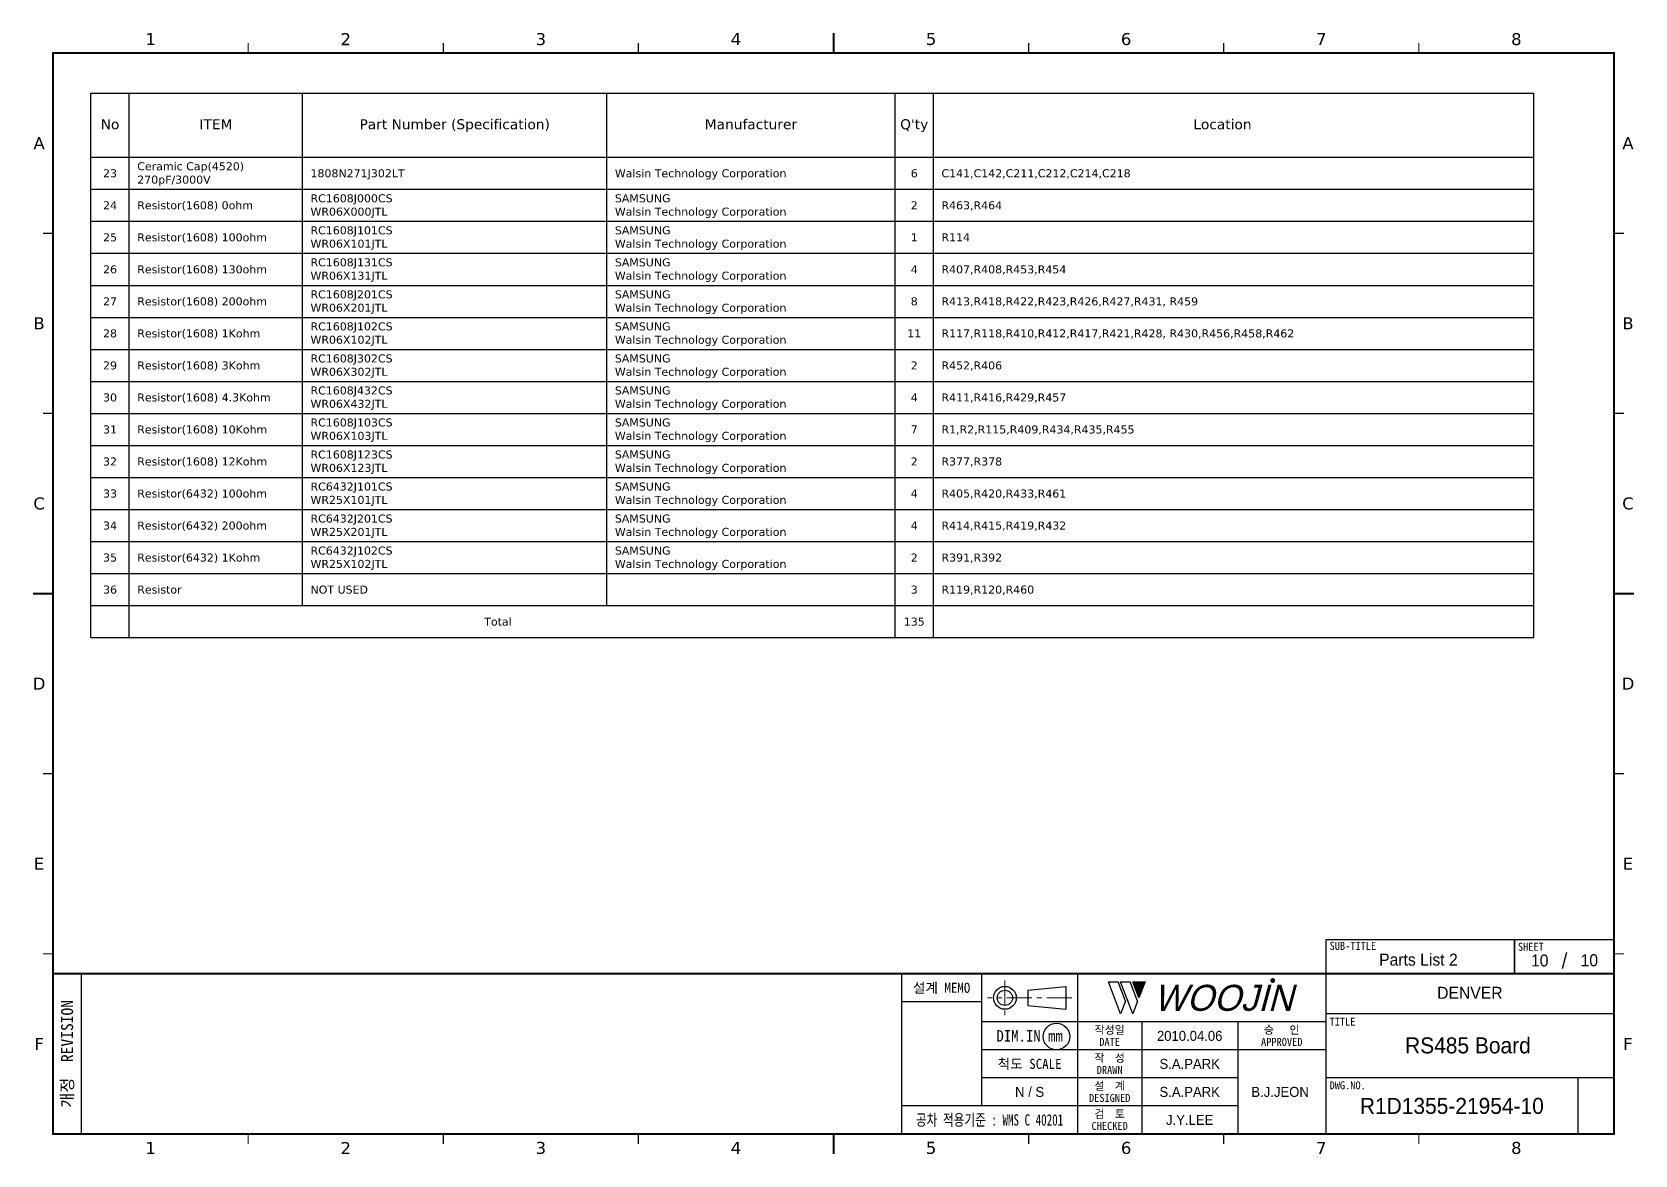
# Model space of a CAD drawing. Extents: x -695 to 953, y -753 to 181.
# Drawn here: x 24.3 to 424.8, y -753.5 to -473 of the extents above; entities that cross this region are included whole.
import ezdxf
from ezdxf.enums import TextEntityAlignment as Align

# ---------------------------------------------------------------- set-up
doc = ezdxf.new("R2010")
doc.units = 0
doc.header["$LTSCALE"] = 5
doc.header["$MEASUREMENT"] = 0
doc.linetypes.add('CENTER', pattern=[2, 1.25, -0.25, 0.25, -0.25])
doc.layers.get('0').update_dxf_attribs({"linetype": 'CONTINUOUS', "lineweight": 25})
doc.layers.add('2', color=2, linetype='CENTER', lineweight=13)
doc.layers.add('4', color=4, linetype='CONTINUOUS', lineweight=18)
for name, color, linetype in [('SHEET', 3, 'CONTINUOUS'), ('문자', 4, 'CONTINUOUS'), ('테두리', 3, 'CONTINUOUS')]:
    doc.layers.add(name, color=color, linetype=linetype)
doc.styles.add('MARK', font='ARLRDBD.TTF')
doc.styles.get("Standard").update_dxf_attribs({"font": 'verdana.ttf'})
doc.styles.add('굴림', font='')
doc.styles.add('굴림체', font='')
doc.styles.get('굴림').set_extended_font_data('Gulim')
doc.styles.get('굴림체').set_extended_font_data('GulimChe')

# ---------------------------------------------------------------- blocks, each defined once
blk = doc.blocks.new('B')
at = {"layer": '문자'}
blk.add_hatch(color=256, dxfattribs=at).paths.add_polyline_path([(13.79, 10), (15.31, 6), (16.84, 10)])
at = {"color": 4, "const_width": 0.6}
blk.add_lwpolyline([(48.46, 10.32, 1), (49.06, 10.32, 1)], format="xyb", close=True, dxfattribs=at)
at = {"layer": '문자'}
for p, q in [((10.73, 2), (7.68, 10)), ((7.68, 10), (10.09, 10)), ((11.94, 5.16), (10.09, 10)), ((10.73, 10), (13.15, 10)), ((13.79, 2), (10.73, 10)), ((14.99, 5.16), (13.15, 10)), ((13.79, 10), (16.84, 10)), ((15.31, 6), (13.79, 10)), ((16.84, 10), (15.31, 6)), ((11.94, 5.16), (10.73, 2)), ((14.99, 5.16), (13.79, 2))]:
    blk.add_line(p, q, dxfattribs=at)
at = {"layer": '문자', "style": 'MARK', "oblique": 15}
blk.add_text('WOOJIN', height=6.5, dxfattribs=at).set_placement((36.4, 6), align=Align.MIDDLE_CENTER)
blk = doc.blocks.new('C')
blk.add_line((15, 285), (15, 285))
at = {"layer": '2'}
for p, q in [((252.83, 53.35), (252.83, 44.65)), ((269.53, 49), (248.48, 49))]:
    blk.add_line(p, q, dxfattribs=at)
at = {"layer": 'SHEET'}
for p, q in [((393.14, 60.3), (392.07, 56.28)), ((22, 55), (22, 15)), ((227, 55), (227, 15)), ((247, 55), (247, 22)), ((271, 55), (271, 15)), ((271, 55), (271, 15)), ((333, 55), (333, 15)), ((247, 48), (227, 48)), ((405, 45), (333, 45)), ((333, 43), (247, 43)), ((287, 43), (287, 15)), ((311, 43), (311, 15)), ((333, 36), (247, 36)), ((311, 29), (247, 29)), ((405, 29), (333, 29)), ((396, 29), (396, 15)), ((311, 22), (227, 22))]:
    blk.add_line(p, q, dxfattribs=at)
at = {"layer": 'SHEET', "color": 4}
for p, q in [((258.53, 50.9), (268.03, 51.85)), ((258.53, 50.9), (258.53, 47.1)), ((268.03, 51.85), (268.03, 46.15)), ((258.53, 47.1), (268.03, 46.15))]:
    blk.add_line(p, q, dxfattribs=at)
at = {"layer": 'SHEET'}
for points in [[(333, 55), (380.19, 55), (380.19, 63.49), (333, 63.49)], [(380.19, 55), (405, 55), (405, 63.49), (380.19, 63.49)]]:
    blk.add_lwpolyline(points, close=True, dxfattribs=at)
at = {"layer": 'SHEET', "color": 4}
for radius in [2.85, 1.9]:
    blk.add_circle((252.83, 49), radius, dxfattribs=at)
at = {"layer": 'SHEET'}
blk.add_circle((265.7, 39.32), 3.32, dxfattribs=at)
at = {"layer": '테두리'}
blk.add_line((405, 285), (405, 15), dxfattribs=at)
for points, const_width in [([(210, 290), (210, 285)], 0.5), ([(15, 285), (15, 15), (405, 15), (405, 285), (15, 285)], 0.5), ([(63.75, 287.5), (63.75, 285)], 0.3), ([(112.5, 287.5), (112.5, 285)], 0.3), ([(161.25, 287.5), (161.25, 285)], 0.3), ([(258.75, 287.5), (258.75, 285)], 0.3), ([(307.5, 287.5), (307.5, 285)], 0.3), ([(356.25, 287.5), (356.25, 285)], 0.3), ([(12.5, 240), (15, 240)], 0.3), ([(407.5, 240), (405, 240)], 0.3), ([(12.5, 195), (15, 195)], 0.3), ([(407.5, 195), (405, 195)], 0.3), ([(10, 150), (15, 150)], 0.5), ([(410, 150), (405, 150)], 0.5), ([(12.5, 105), (15, 105)], 0.3), ([(407.5, 105), (405, 105)], 0.3), ([(12.5, 60), (15, 60)], 0.3), ([(407.5, 60), (405, 60)], 0.3), ([(15, 55), (405, 55)], 0.5), ([(63.75, 12.5), (63.75, 15)], 0.3), ([(112.5, 12.5), (112.5, 15)], 0.3), ([(161.25, 12.5), (161.25, 15)], 0.3), ([(210, 10), (210, 15)], 0.5), ([(258.75, 12.5), (258.75, 15)], 0.3), ([(307.5, 12.5), (307.5, 15)], 0.3), ([(356.25, 12.5), (356.25, 15)], 0.3)]:
    blk.add_lwpolyline(points, dxfattribs=dict(at, const_width=const_width))
blk.add_blockref('B', (271, 43))
at = {"layer": '문자'}
for s, p in [('1', (39.38, 288.5)), ('2', (88.12, 288.5)), ('3', (136.88, 288.5)), ('4', (185.62, 288.5)), ('5', (234.38, 288.5)), ('6', (283.12, 288.5)), ('7', (331.88, 288.5)), ('8', (380.62, 288.5)), ('A', (11.5, 262.5)), ('A', (408.5, 262.5)), ('B', (11.5, 217.5)), ('B', (408.5, 217.5)), ('C', (11.5, 172.5)), ('C', (408.5, 172.5)), ('D', (11.5, 127.5)), ('D', (408.5, 127.5)), ('E', (11.5, 82.5)), ('E', (408.5, 82.5)), ('F', (11.5, 37.5)), ('F', (408.5, 37.5)), ('1', (39.38, 11.5)), ('2', (88.12, 11.5)), ('3', (136.88, 11.5)), ('4', (185.62, 11.5)), ('5', (234.38, 11.5)), ('6', (283.12, 11.5)), ('7', (331.88, 11.5)), ('8', (380.62, 11.5))]:
    blk.add_text(s, height=3, dxfattribs=at).set_placement(p, align=Align.MIDDLE)
at = {"layer": '문자', "style": '굴림체'}
for s, height, p in [('SUB-TITLE', 2, (339.77, 61.98)), ('SHEET', 2, (384.24, 61.74)), ('설계 MEMO', 2.5, (237, 51.5)), ('DIM.IN mm', 2.85, (259, 39.5)), ('작성일', 2, (279, 41)), ('승   인', 2, (322, 41)), ('DATE', 2, (279, 38)), ('APPROVED', 2, (322, 38)), ('척도 SCALE', 2.5, (259, 32.5)), ('작  성', 2, (279, 34)), ('설  계', 2, (279, 27)), ('DRAWN', 2, (279, 31)), ('DESIGNED', 2, (279, 24)), ('검  토', 2, (279, 20)), ('CHECKED', 2, (279, 17))]:
    blk.add_text(s, height=height, dxfattribs=at).set_placement(p, align=Align.MIDDLE_CENTER)
blk.add_text('개정  REVISION', height=3, rotation=90, dxfattribs=at).set_placement((18.5, 35), align=Align.MIDDLE_CENTER)
for s, p in [('TITLE', (333.95, 42.05)), ('DWG.NO.', (333.95, 26.15))]:
    blk.add_text(s, height=2, dxfattribs=at).set_placement(p)
at = {"layer": '문자', "style": '굴림체', "width": 0.75}
blk.add_text('공차 적용기준 : WMS C 40201', height=2.85, dxfattribs=at).set_placement((249, 18.5), align=Align.MIDDLE_CENTER)

msp = doc.modelspace()

# ---------------------------------------------------------------- linework, layer by layer
for p, q in [((39, -488.27), (399.54, -488.27)), ((39, -624.27), (39, -488.27)), ((48.6, -624.27), (48.6, -488.27)), ((91.89, -616.27), (91.89, -488.27)), ((167.94, -616.27), (167.94, -488.27)), ((239.94, -624.27), (239.94, -488.27)), ((249.54, -624.27), (249.54, -488.27)), ((399.54, -624.27), (399.54, -488.27)), ((39, -504.27), (399.54, -504.27)), ((39, -512.27), (399.54, -512.27)), ((39, -520.27), (399.54, -520.27)), ((39, -528.27), (399.54, -528.27)), ((39, -536.27), (399.54, -536.27)), ((39, -544.27), (399.54, -544.27)), ((39, -552.27), (399.54, -552.27)), ((39, -560.27), (399.54, -560.27)), ((39, -568.27), (399.54, -568.27)), ((39, -576.27), (399.54, -576.27)), ((39, -584.27), (399.54, -584.27)), ((39, -592.27), (399.54, -592.27)), ((39, -600.27), (399.54, -600.27)), ((39, -608.27), (399.54, -608.27)), ((39, -616.27), (399.54, -616.27)), ((39, -624.27), (399.54, -624.27))]:
    msp.add_line(p, q)

# ---------------------------------------------------------------- block references
msp.add_blockref('C', (14.57, -763.25))

# ---------------------------------------------------------------- texts
for s, height, p in [('No', 2.5, (43.8, -497.27)), ('ITEM', 2.5, (70.25, -497.27)), ('Part Number^J(Specification)', 2.5, (129.92, -497.27)), ('Manufacturer', 2.5, (203.94, -497.27)), ("Q'ty", 2.5, (244.74, -497.27)), ('Location', 2.5, (321.75, -497.27)), ('23', 2, (43.8, -509.27)), ('6', 2, (244.74, -509.27)), ('24', 2, (43.8, -517.27)), ('2', 2, (244.74, -517.27)), ('25', 2, (43.8, -525.27)), ('1', 2, (244.74, -525.27)), ('26', 2, (43.8, -533.27)), ('4', 2, (244.74, -533.27)), ('27', 2, (43.8, -541.27)), ('8', 2, (244.74, -541.27)), ('28', 2, (43.8, -549.27)), ('11', 2, (244.74, -549.27)), ('29', 2, (43.8, -557.27)), ('2', 2, (244.74, -557.27)), ('30', 2, (43.8, -565.27)), ('4', 2, (244.74, -565.27)), ('31', 2, (43.8, -573.27)), ('7', 2, (244.74, -573.27)), ('32', 2, (43.8, -581.27)), ('2', 2, (244.74, -581.27)), ('33', 2, (43.8, -589.27)), ('4', 2, (244.74, -589.27)), ('34', 2, (43.8, -597.27)), ('4', 2, (244.74, -597.27)), ('35', 2, (43.8, -605.27)), ('2', 2, (244.74, -605.27)), ('36', 2, (43.8, -613.27)), ('3', 2, (244.74, -613.27)), ('Total ', 2, (141.18, -621.27)), ('135', 2, (244.74, -621.27))]:
    msp.add_text(s, height=height).set_placement(p, align=Align.CENTER)
for s, p in [('1808N271J302LT', (93.89, -509.27)), ('Walsin Technology Corporation', (169.94, -509.27)), ('C141,C142,C211,C212,C214,C218', (251.54, -509.27)), ('Resistor(1608)^J0ohm', (50.6, -517.27)), ('R463,R464', (251.54, -517.27)), ('Resistor(1608)^J100ohm', (50.6, -525.27)), ('R114', (251.54, -525.27)), ('Resistor(1608)^J130ohm', (50.6, -533.27)), ('R407,R408,R453,R454', (251.54, -533.27)), ('Resistor(1608)^J200ohm', (50.6, -541.27)), ('R413,R418,R422,R423,R426,R427,R431,^JR459', (251.54, -541.27)), ('Resistor(1608)^J1Kohm', (50.6, -549.27)), ('R117,R118,R410,R412,R417,R421,R428,^JR430,R456,R458,R462', (251.54, -549.27)), ('Resistor(1608)^J3Kohm', (50.6, -557.27)), ('R452,R406', (251.54, -557.27)), ('Resistor(1608)^J4.3Kohm', (50.6, -565.27)), ('R411,R416,R429,R457', (251.54, -565.27)), ('Resistor(1608)^J10Kohm', (50.6, -573.27)), ('R1,R2,R115,R409,R434,R435,R455', (251.54, -573.27)), ('Resistor(1608)^J12Kohm', (50.6, -581.27)), ('R377,R378', (251.54, -581.27)), ('Resistor(6432)^J100ohm', (50.6, -589.27)), ('R405,R420,R433,R461', (251.54, -589.27)), ('Resistor(6432)^J200ohm', (50.6, -597.27)), ('R414,R415,R419,R432', (251.54, -597.27)), ('Resistor(6432)^J1Kohm', (50.6, -605.27)), ('R391,R392', (251.54, -605.27)), ('Resistor', (50.6, -613.27)), ('NOT USED', (93.89, -613.27)), ('R119,R120,R460', (251.54, -613.27))]:
    msp.add_text(s, height=2).set_placement(p)
at = {"color": 4, "style": '굴림'}
for s, p in [('2010.04.06', (313.57, -723.75)), ('S.A.PARK', (313.57, -730.75)), ('S.A.PARK', (313.57, -737.75)), ('B.J.JEON', (336.16, -737.75)), ('J.Y.LEE', (313.57, -744.75))]:
    msp.add_text(s, height=2.5, dxfattribs=at).set_placement(p, align=Align.MIDDLE_CENTER)
at = {"char_height": 2, "attachment_point": 1}
for s, insert, width in [('Ceramic Cap(4520)^J270pF/3000V', (50.6, -505.52), 48.2901), ('RC1608J000CS^JWR06X000JTL', (93.89, -513.52), 43.5299), ('SAMSUNG^JWalsin Technology Corporation', (169.94, -513.52), 59.4856), ('RC1608J101CS^JWR06X101JTL', (93.89, -521.52), 43.5299), ('SAMSUNG^JWalsin Technology Corporation', (169.94, -521.52), 59.4856), ('RC1608J131CS^JWR06X131JTL', (93.89, -529.52), 43.5299), ('SAMSUNG^JWalsin Technology Corporation', (169.94, -529.52), 59.4856), ('RC1608J201CS^JWR06X201JTL', (93.89, -537.52), 43.5299), ('SAMSUNG^JWalsin Technology Corporation', (169.94, -537.52), 59.4856), ('RC1608J102CS^JWR06X102JTL', (93.89, -545.52), 43.5299), ('SAMSUNG^JWalsin Technology Corporation', (169.94, -545.52), 59.4856), ('RC1608J302CS^JWR06X302JTL', (93.89, -553.52), 43.5299), ('SAMSUNG^JWalsin Technology Corporation', (169.94, -553.52), 59.4856), ('RC1608J432CS^JWR06X432JTL', (93.89, -561.52), 43.5299), ('SAMSUNG^JWalsin Technology Corporation', (169.94, -561.52), 59.4856), ('RC1608J103CS^JWR06X103JTL', (93.89, -569.52), 43.5299), ('SAMSUNG^JWalsin Technology Corporation', (169.94, -569.52), 59.4856), ('RC1608J123CS^JWR06X123JTL', (93.89, -577.52), 43.5299), ('SAMSUNG^JWalsin Technology Corporation', (169.94, -577.52), 59.4856), ('RC6432J101CS^JWR25X101JTL', (93.89, -585.52), 43.5299), ('SAMSUNG^JWalsin Technology Corporation', (169.94, -585.52), 59.4856), ('RC6432J201CS^JWR25X201JTL', (93.89, -593.52), 43.5299), ('SAMSUNG^JWalsin Technology Corporation', (169.94, -593.52), 59.4856), ('RC6432J102CS^JWR25X102JTL', (93.89, -601.52), 43.5299), ('SAMSUNG^JWalsin Technology Corporation', (169.94, -601.52), 59.4856)]:
    msp.add_mtext(s, dxfattribs=dict(at, insert=insert, width=width))
at = {"layer": '4', "style": '굴림'}
for s, p in [('Parts List 2', (370.72, -704.71)), ('10', (401.03, -704.92)), ('10', (413.42, -704.86)), ('DENVER', (383.57, -713))]:
    msp.add_text(s, height=3, dxfattribs=at).set_placement(p, align=Align.MIDDLE_CENTER)
at = {"layer": '문자', "style": '굴림'}
for s, height, p in [('RS485 Board', 4, (383.09, -726.13)), ('N / S', 2.5, (273.57, -737.75)), ('R1D1355-21954-10', 4, (379.07, -741.25))]:
    msp.add_text(s, height=height, dxfattribs=at).set_placement(p, align=Align.MIDDLE_CENTER)

doc.saveas('drawing.dxf')
